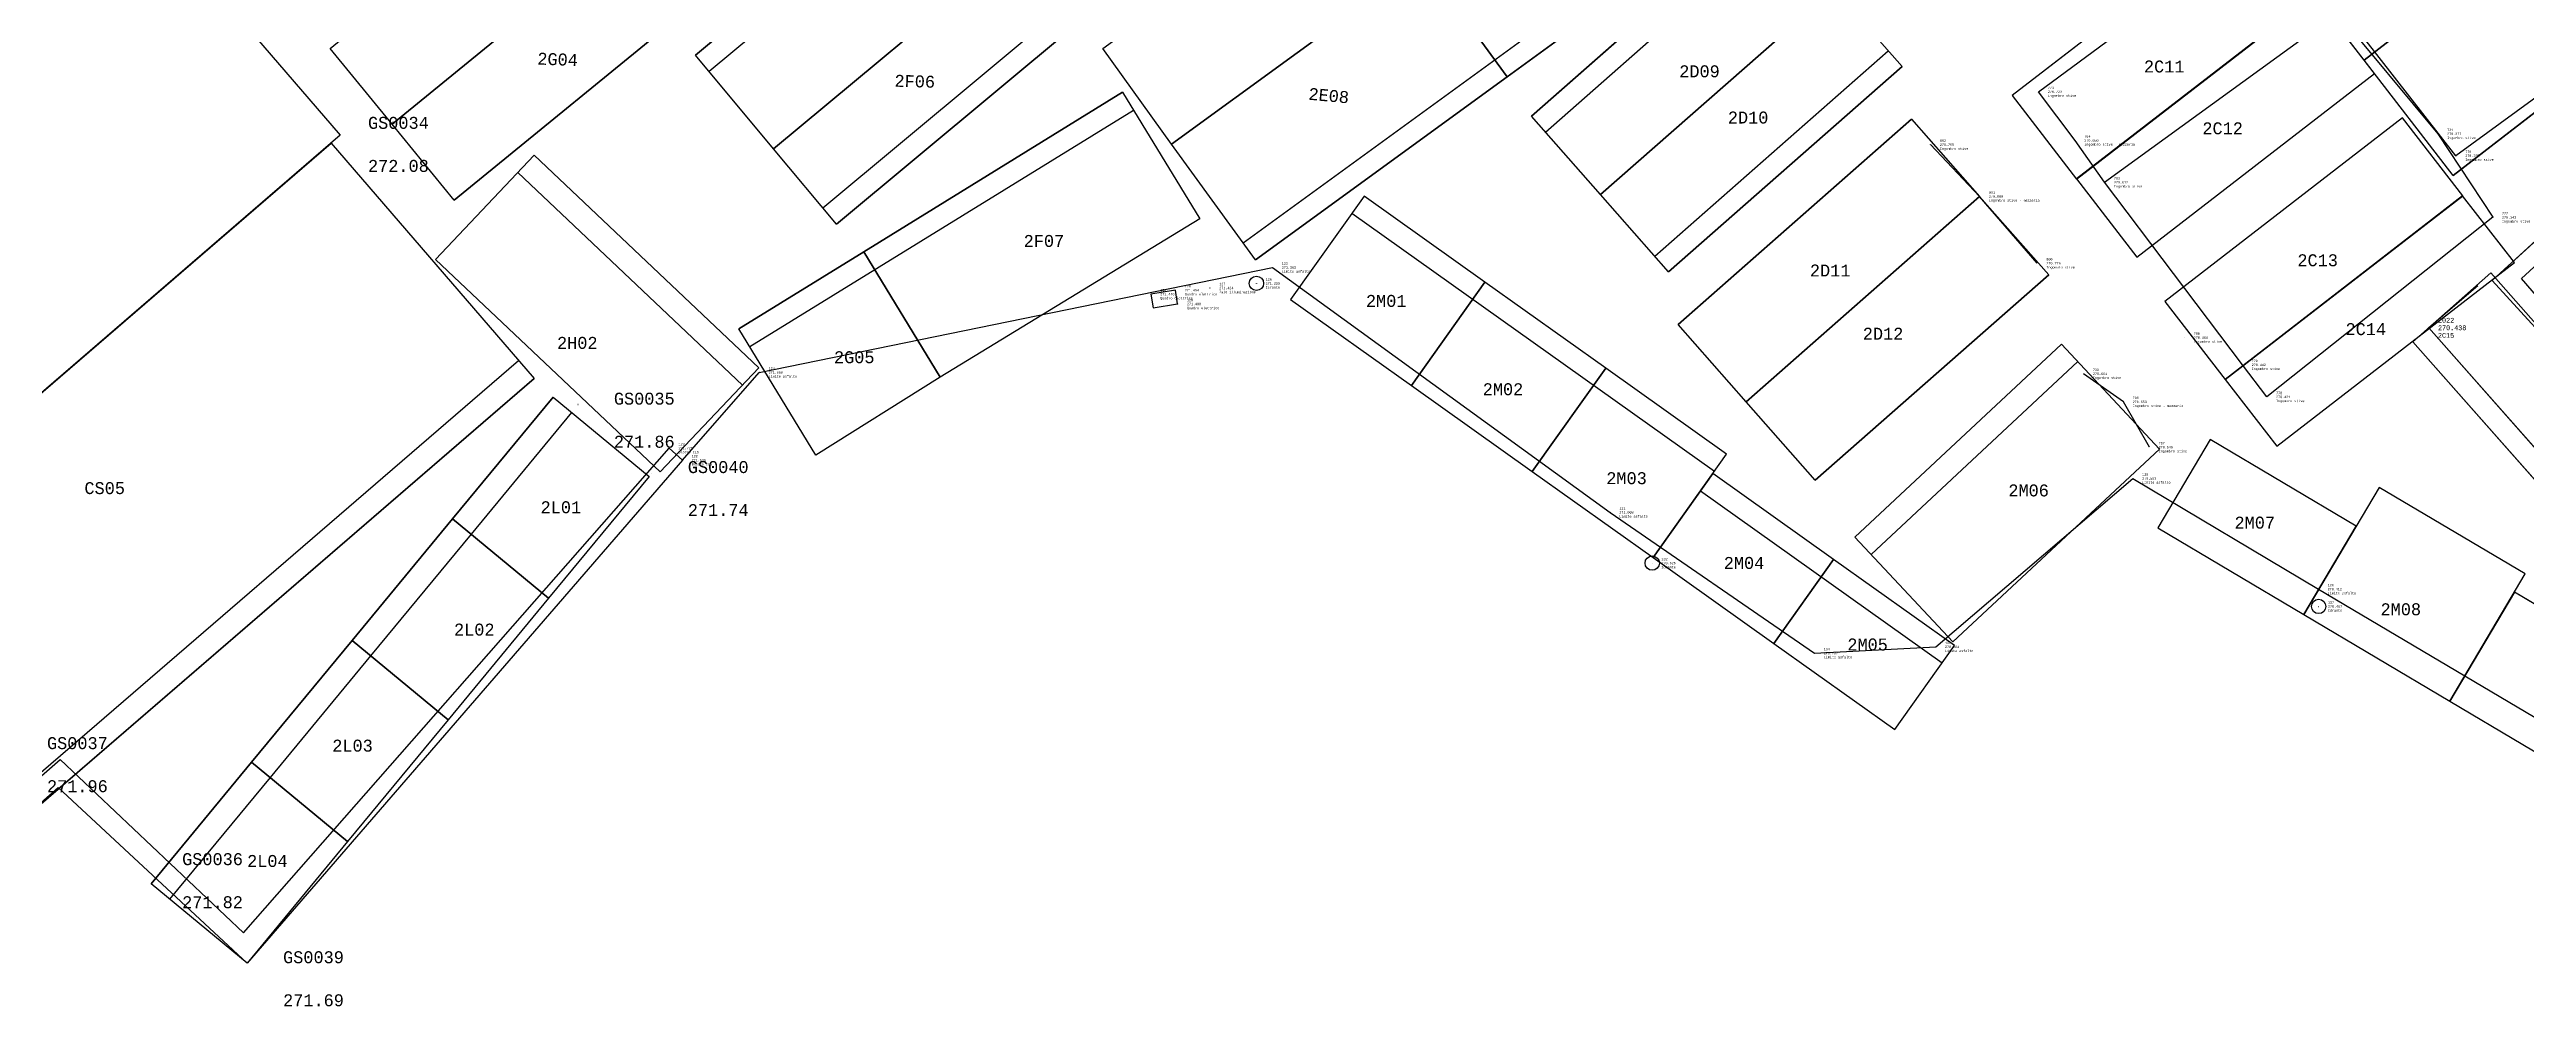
# Model space of a CAD drawing. Extents: x -1 to 923337, y -63322 to 323191.
# Drawn here: x 194942 to 298496, y 21155 to 61157 of the extents above; entities that cross this region are included whole.
import ezdxf
from ezdxf.enums import TextEntityAlignment as Align

# ---------------------------------------------------------------- set-up
doc = ezdxf.new("R2010")
doc.units = 0
doc.header["$PDMODE"] = 35
doc.header["$PDSIZE"] = 1
doc.linetypes.add('Solid', pattern=[0])
for name, color, linetype, lineweight in [('aree gps 3', 84, 'Continuous', 30), ('NUOVE STIVE DIC2023', 3, 'Solid', 30), ('NUOVE STIVE TRACCIATURA', 150, 'Continuous', 30), ('PUNTI RILIEVO 12_02_24', 102, 'Solid', 30), ('WF ingombro stive 2', 1, 'Continuous', 30), ('WF lato di accesso', 40, 'Continuous', 30), ('WF piazzole', 6, 'Continuous', 30), ('WF SCHIZZI', 30, 'Solid', 30), ('WF tracciatura', 30, 'Continuous', 30)]:
    doc.layers.add(name, color=color, linetype=linetype, lineweight=lineweight)
for name, color, linetype in [('pntdesc', 1, 'Continuous'), ('pntelev', 2, 'Continuous'), ('pntno', 3, 'Continuous'), ('RILIEVO VECCHIO 1', 8, 'Continuous'), ('WF nome aree GPS', 7, 'Continuous'), ('WF_lato_di_accesso', 40, 'Continuous')]:
    doc.layers.add(name, color=color, linetype=linetype)
doc.styles.get("Standard").update_dxf_attribs({"font": 'consola.ttf', "height": 500})

# ---------------------------------------------------------------- blocks, each defined once
blk = doc.blocks.new('rilievo 2')
at = {"color": 8, "elevation": 339}
blk.add_lwpolyline([(255582, -534476), (256223, -533880), (260909, -539585), (259715, -540634), (265701, -548651), (265141, -549221), (270987, -555760), (278219, -563280), (283547, -558633), (291208, -565884), (309012, -545620), (309560, -546125), (291364, -567155), (283459, -559809), (278238, -564415), (270433, -556296)], dxfattribs=at)
at = {"color": 8}
for points in [[(309560, -546125, -352), (312778, -542459, -391), (334234, -538070, -628), (348344, -548307, -983), (356892, -554192, -1195), (361959, -553931, -1407), (370204, -546889, -1399), (377957, -551519, -1580), (396391, -562427, -1455)], [(369021, -534509, -1379), (367784, -532759, -1341), (366259, -530723, -1268), (375870, -523623, -1385), (378758, -527440, -1541)], [(366199, -537895, -1215), (363795, -535098, -1111), (361746, -532936, -1227)], [(370892, -545583, -1446), (369804, -543690, -1339), (368142, -542515, -1331)]]:
    blk.add_polyline3d(points, dxfattribs=at)
for points in [[(387951, -519659, -1616), (393272, -526405, -1688), (383711, -533397, -1597), (378575, -526813, -1499)], [(378758, -527440, -1541), (382954, -532487, -1614), (385245, -535974, -1648), (375801, -543483, -1571), (374780, -542142, -1549), (369021, -534509, -1379)], [(386452, -538535, -1704), (395327, -530373, -1769), (398253, -533590, -1788), (401162, -536895, -1750), (392346, -545189, -1588), (389292, -541824, -1156)], [(330177, -539023, -538), (329152, -539187, -552), (329241, -539762, -598), (330267, -539597, -584)]]:
    blk.add_polyline3d(points, close=True, dxfattribs=at)
at = {"color": 1}
for centre in [(333561, -538734, -732), (350106, -550428, -1365), (377969, -552242, -1525)]:
    blk.add_circle(centre, 300, dxfattribs=at)
at = {"color": 8}
for p in [(366259, -530723, -1268), (361746, -532936, -1227), (367784, -532759, -1341), (382954, -532487, -1614), (383711, -533397, -1597), (363795, -535098, -1111), (369021, -534509, -1379), (385245, -535974, -1648), (334234, -538070, -628), (366199, -537895, -1215), (329152, -539187, -552), (330177, -539023, -538), (331617, -538929, -568), (333561, -538734, -732), (386452, -538535, -1704), (330267, -539597, -584), (372357, -541003, -1538), (312778, -542459, -391), (368142, -542515, -1331), (374780, -542142, -1549), (375801, -543483, -1571), (369804, -543690, -1339), (309012, -545620, -266), (370892, -545583, -1446), (309560, -546125, -352), (370204, -546889, -1399), (348344, -548307, -983), (350106, -550428, -1365), (377957, -551519, -1580), (377969, -552242, -1525), (361959, -553931, -1407), (356892, -554192, -1195)]:
    blk.add_point(p, dxfattribs=at)
for s, p in [('270.723', (366648, -530723, -1268)), ('771', (366648, -530557, -1268)), ('Ingombro stive', (366648, -530890, -1268)), ('802', (362135, -532769, -1227)), ('270.765', (362135, -532936, -1227)), ('Ingombro stive', (362135, -533103, -1227)), ('270.650', (368173, -532759, -1341)), ('784', (368173, -532592, -1341)), ('Ingombro stive - mezzeria', (368173, -532926, -1341)), ('270.377', (383343, -532487, -1614)), ('781', (383343, -532320, -1614)), ('Ingombro stive', (383343, -532654, -1614)), ('776', (384100, -533230, -1597)), ('783', (369410, -534343, -1379)), ('270.395', (384100, -533397, -1597)), ('Ingombro stive', (384100, -533564, -1597)), ('801', (364184, -534932, -1111)), ('270.880', (364184, -535098, -1111)), ('Ingombro stive - mezzeria', (364184, -535265, -1111)), ('270.612', (369410, -534509, -1379)), ('Ingombro stive', (369410, -534676, -1379)), ('270.343', (385634, -535974, -1648)), ('777', (385634, -535807, -1648)), ('Ingombro stive', (385634, -536141, -1648)), ('125', (334623, -537904, -628)), ('271.363', (334623, -538070, -628)), ('Limite asfalto', (334623, -538237, -628)), ('800', (366588, -537729, -1215)), ('270.776', (366588, -537895, -1215)), ('Ingombro stive', (366588, -538062, -1215)), ('Quadro elettrico', (329541, -539354, -552)), ('271.440', (329541, -539187, -552)), ('130', (329541, -539020, -552)), ('Quadro elettrico', (330566, -539189, -538)), ('128', (330566, -538856, -538)), ('271.454', (330566, -539023, -538)), ('129', (330656, -539430, -584)), ('127', (332006, -538762, -568)), ('271.424', (332006, -538929, -568)), ('Palo illuminazione', (332006, -539095, -568)), ('126', (333950, -538568, -732)), ('271.259', (333950, -538734, -732)), ('Idrante', (333950, -538901, -732)), ('Quadro elettrico', (330656, -539764, -584)), ('271.408', (330656, -539597, -584)), ('270.454', (372746, -541003, -1538)), ('780', (372746, -540836, -1538)), ('Ingombro stive', (372746, -541170, -1538)), ('271.600', (313167, -542459, -391)), ('124', (313167, -542292, -391)), ('Limite asfalto', (313167, -542625, -391)), ('270.661', (368531, -542515, -1331)), ('799', (368531, -542349, -1331)), ('270.442', (375169, -542142, -1549)), ('779', (375169, -541975, -1549)), ('Ingombro stive', (375169, -542309, -1549)), ('Ingombro stive', (368531, -542682, -1331)), ('270.653', (370193, -543690, -1339)), ('798', (370193, -543523, -1339)), ('270.421', (376190, -543483, -1571)), ('778', (376190, -543317, -1571)), ('Ingombro stive', (376190, -543650, -1571)), ('Ingombro stive - mezzeria', (370193, -543856, -1339)), ('123', (309401, -545454, -266)), ('271.725', (309401, -545620, -266)), ('270.545', (371281, -545583, -1446)), ('797', (371281, -545416, -1446)), ('Ingombro stive', (371281, -545749, -1446)), ('Blocco CLS', (309401, -545787, -266)), ('122', (309949, -545958, -352)), ('271.639', (309949, -546125, -352)), ('Blocco CLS', (309949, -546292, -352)), ('135', (370593, -546723, -1399)), ('270.593', (370593, -546889, -1399)), ('Limite asfalto', (370593, -547056, -1399)), ('131', (348733, -548141, -983)), ('271.008', (348733, -548307, -983)), ('Limite asfalto', (348733, -548474, -983)), ('132', (350495, -550261, -1365)), ('270.626', (350495, -550428, -1365)), ('Idrante', (350495, -550595, -1365)), ('136', (378346, -551353, -1580)), ('270.412', (378346, -551519, -1580)), ('Limite asfalto', (378346, -551686, -1580)), ('137', (378358, -552075, -1525)), ('270.467', (378358, -552242, -1525)), ('Idrante', (378358, -552408, -1525)), ('134', (357281, -554026, -1195)), ('133', (362348, -553765, -1407)), ('270.584', (362348, -553931, -1407)), ('270.797', (357281, -554192, -1195)), ('Limite asfalto', (357281, -554359, -1195)), ('Limite asfalto', (362348, -554098, -1407))]:
    blk.add_text(s, height=100, dxfattribs=at).set_placement(p, align=Align.MIDDLE_LEFT)
blk = doc.blocks.new('schizzo stive nuovo rilievo')
blk.add_point((-92547, 29564, 374))
at = {"layer": 'NUOVE STIVE DIC2023', "lineweight": -3, "elevation": 374}
blk.add_lwpolyline([(-90497, 31324), (-92547, 29564), (-84190, 20104), (-82841, 21453)], dxfattribs=at)
at = {"layer": 'NUOVE STIVE TRACCIATURA', "elevation": 245}
blk.add_lwpolyline([(-89951, 31858), (-81594, 22397), (-84850, 19521), (-93207, 28982)], close=True, dxfattribs=at)
at = {"layer": 'WF tracciatura'}
blk.add_line((-92547, 29564, 245), (-84190, 20104, 245), dxfattribs=at)
at = {"layer": 'WF_lato_di_accesso'}
blk.add_line((-93207, 28982, 245), (-84850, 19521, 245), dxfattribs=at)
at = {"layer": 'pntdesc'}
blk.add_text('2C15', height=200, dxfattribs=at).set_placement((-92158, 29247, 374), align=Align.MIDDLE_LEFT)
at = {"layer": 'pntelev'}
blk.add_text('270.438', height=200, dxfattribs=at).set_placement((-92158, 29564, 374), align=Align.MIDDLE_LEFT)
at = {"layer": 'pntno'}
blk.add_text('2022', height=200, dxfattribs=at).set_placement((-92158, 29880, 374), align=Align.MIDDLE_LEFT)
blk = doc.blocks.new('punti rilievo 29-02-24')
at = {"layer": 'PUNTI RILIEVO 12_02_24'}
for p in [(612829.46, 4885808.53, 272.33), (612839.74, 4885797, 272.33), (612842.83, 4885794.14, 272.33), (612821.69, 4885777.75, 272.33), (612825.91, 4885773.65, 272.33)]:
    blk.add_point(p, dxfattribs=at)
at = {"layer": 'PUNTI RILIEVO 12_02_24', "color": 7}
for s, p in [('GS0034', (612830.96, 4885808.53, 272.33)), ('272.08', (612830.96, 4885806.73, 272.33)), ('GS0035', (612841.24, 4885797, 272.33)), ('271.86', (612841.24, 4885795.2, 272.33)), ('GS0040', (612844.33, 4885794.14, 272.33)), ('271.74', (612844.33, 4885792.34, 272.33)), ('GS0037', (612817.54, 4885782.6, 272.33)), ('271.96', (612817.54, 4885780.8, 272.33)), ('GS0036', (612823.19, 4885777.75, 272.33)), ('271.82', (612823.19, 4885775.95, 272.33)), ('GS0039', (612827.41, 4885773.65, 272.33)), ('271.69', (612827.41, 4885771.85, 272.33))]:
    blk.add_text(s, height=0.5, dxfattribs=at).set_placement(p)

msp = doc.modelspace()

# ---------------------------------------------------------------- linework, layer by layer
at = {"layer": 'aree gps 3', "color": 116, "true_color": 0x136734, "elevation": 339.4}
for points in [[(211794, 41538.9), (215995.7, 46626), (220009.3, 43310.9), (215807.6, 38223.8)], [(207592.3, 36451.9), (211794, 41538.9), (215807.6, 38223.8), (211606, 33136.8)], [(203390.6, 31364.9), (207592.3, 36451.9), (211606, 33136.8), (207404.3, 28049.8)], [(199189, 26277.8), (203390.6, 31364.9), (207404.3, 28049.8), (203202.6, 22962.7)]]:
    msp.add_lwpolyline(points, close=True, dxfattribs=at)
at = {"layer": 'WF ingombro stive 2'}
for points, elevation in [([(262870.8, 72503.2), (266389.4, 67666.8), (255877, 60018.9), (252358.4, 64855.4)], -565.8), ([(298267.3, 73494.5), (301996.3, 68667), (291708.2, 60720), (287979.2, 65547.5)], 2036.6), ([(216740.2, 69432.5), (219334.4, 66257.6), (209267.6, 58032), (206673.4, 61206.9)], -116.1), ([(231942, 69246.5), (235205.5, 65327.4), (225215.6, 57008.7), (221952.1, 60927.8)], -767.6), ([(249482.2, 68847.1), (252358.4, 64855.4), (241846, 57207.5), (238977.8, 61205)], -565.8), ([(301996.3, 68667), (305723.1, 63842.3), (295435, 55895.3), (291708.2, 60720)], 2036.6), ([(266658.6, 66961.2), (269546, 63681.1), (259788.1, 55091.4), (256900.6, 58371.5)], -1147.2), ([(279688.1, 55743.3), (289624, 63418.2), (286930.7, 66904.9), (276994.9, 59230)], 2033.3), ([(219334.4, 66257.6), (221928.6, 63082.7), (211861.9, 54857.1), (209267.6, 58032)], -116.1), ([(235205.5, 65327.4), (237829.1, 62176.7), (227839.2, 53858), (225215.6, 57008.7)], -767.6), ([(252358.4, 64855.4), (255877, 60018.9), (245364.6, 52371.1), (241846, 57207.5)], -565.8), ([(269546, 63681.1), (272391.4, 60448.6), (262633.5, 51858.9), (259788.1, 55091.4)], -1147.2), ([(282206.5, 52483), (292142.4, 60157.9), (289619.5, 63424), (279683.6, 55749.1)], 2036.6), ([(306647.3, 60284.2), (310091.8, 56527.9), (300510.3, 47741.9), (297065.8, 51498.2)], -1788.4), ([(272788.4, 58251.5), (275633.8, 55019), (265875.9, 46429.4), (263030.5, 49661.8)], -1111.2), ([(285897.4, 47361.3), (295833.2, 55036.2), (293310.3, 58302.3), (283374.5, 50627.4)], 2029.9), ([(215203.9, 56742.2), (224598.9, 47858.6), (220476.6, 43499), (211081.6, 52382.6)], 302), ([(251878.3, 47115.8), (254951.1, 51434.1), (249898.9, 55029), (246826.2, 50710.6)], 2033.3), ([(275633.8, 55019), (278521.3, 51738.9), (268763.4, 43149.2), (265875.9, 46429.4)], -1111.2), ([(288065.4, 44577.6), (298001.3, 52252.5), (295828.7, 55042), (285892.8, 47367.1)], 2033.3), ([(256930.5, 43520.9), (260003.2, 47839.3), (254951.1, 51434.1), (251878.3, 47115.8)], 2033.3), ([(270414.1, 40779.7), (279056.1, 48842.3), (283149.1, 44455.2), (274507.1, 36392.5)], -1192.3), ([(261982.6, 39926.1), (265055.3, 44244.5), (260003.2, 47839.3), (256930.5, 43520.9)], 2033.3), ([(289183.2, 37539.8), (291377.1, 41238), (285272, 44859.8), (283078.1, 41161.6)], 2033.3), ([(267034.7, 36331.3), (269527.7, 39834.9), (264475.6, 43429.7), (261982.6, 39926.1)], 2033.3), ([(295288.2, 33918), (298441.8, 39233.9), (292336.7, 42855.7), (289183.2, 37539.8)], 2033.3), ([(272086.8, 32736.5), (274579.8, 36240), (269527.7, 39834.9), (267034.7, 36331.3)], 2033.3), ([(301393.3, 30296.3), (304097.5, 34854.5), (297992.4, 38476.3), (295288.2, 33918)], 2033.3)]:
    msp.add_lwpolyline(points, close=True, dxfattribs=dict(at, elevation=elevation))
for points in [[(228981.9, 52707), (239801.5, 59372.7), (243030.8, 54080.1), (232182.7, 47461.1)], [(223755.6, 49487.2), (228981.9, 52707), (232182.7, 47461.1), (226984.9, 44194.6)]]:
    msp.add_lwpolyline(points, close=True, dxfattribs=at)
at = {"layer": 'WF lato di accesso'}
for p, q in [((231942, 69246.5, -767.6), (221952.1, 60927.8, -767.6)), ((255877, 60018.9, -565.8), (266389.4, 67666.8, -565.8)), ((266658.6, 66961.2, -1147.2), (256900.6, 58371.5, -1147.2)), ((286930.7, 66904.9, 2033.3), (276994.9, 59230, 2033.3)), ((295435, 55895.3, 2036.6), (305723.1, 63842.3, 2036.6)), ((211861.9, 54857.1, -116.1), (221928.6, 63082.7, -116.1)), ((227839.2, 53858, -767.6), (237829.1, 62176.7, -767.6)), ((262633.5, 51858.9, -1147.2), (272391.4, 60448.6, -1147.2)), ((282206.5, 52483, 2036.6), (292142.4, 60157.9, 2036.6)), ((306647.3, 60284.2, -1788.4), (297065.8, 51498.2, -1788.4)), ((239801.5, 59372.7), (228981.9, 52707)), ((245364.6, 52371.1, -565.8), (255877, 60018.9, -565.8)), ((272788.4, 58251.5, -1111.2), (263030.5, 49661.8, -1111.2)), ((293310.3, 58302.3, 2029.9), (283374.5, 50627.4, 2029.9)), ((224598.9, 47858.6, 302), (215203.9, 56742.2, 302)), ((254951.1, 51434.1, 2033.3), (249898.9, 55029, 2033.3)), ((228981.9, 52707), (223755.6, 49487.2)), ((288065.4, 44577.6, 2033.3), (298001.3, 52252.5, 2033.3)), ((260003.2, 47839.3, 2033.3), (254951.1, 51434.1, 2033.3)), ((268763.4, 43149.2, -1111.2), (278521.3, 51738.9, -1111.2)), ((279056.1, 48842.3, -1192.3), (270414.1, 40779.7, -1192.3)), ((265055.3, 44244.5, 2033.3), (260003.2, 47839.3, 2033.3)), ((189902.9, 25587.9, 339.4), (215204.8, 47404.2, 339.4)), ((215995.7, 46626, 339.4), (211794, 41538.9, 339.4)), ((291377.1, 41238, 2033.3), (285272, 44859.8, 2033.3)), ((269527.7, 39834.9, 2033.3), (264475.6, 43429.7, 2033.3)), ((298441.8, 39233.9, 2033.3), (292336.7, 42855.7, 2033.3)), ((211794, 41538.9, 339.4), (207592.3, 36451.9, 339.4)), ((274579.8, 36240, 2033.3), (269527.7, 39834.9, 2033.3)), ((304097.5, 34854.5, 2033.3), (297992.4, 38476.3, 2033.3)), ((207592.3, 36451.9, 339.4), (203390.6, 31364.9, 339.4)), ((203390.6, 31364.9, 339.4), (199189, 26277.8, 339.4))]:
    msp.add_line(p, q, dxfattribs=at)
at = {"layer": 'WF piazzole', "elevation": 339.4}
for points in [[(168557.3, 50343.8), (194237.9, 72486.7), (207095.4, 57575), (181414.8, 35432.1)], [(181414.8, 35432.1), (206716.7, 57248.5), (215204.8, 47404.2), (189902.9, 25587.9)]]:
    msp.add_lwpolyline(points, close=True, dxfattribs=at)
at = {"layer": 'WF tracciatura'}
for p, q in [((222515.7, 60250.9, -767.6), (232505.7, 68569.6, -767.6)), ((244846.3, 53083.4, -565.8), (265871.1, 68379.1, -565.8)), ((257482.7, 57710.3, -1147.2), (267240.6, 66300, -1147.2)), ((227275.5, 54534.9, -767.6), (237265.4, 62853.7, -767.6)), ((262051.5, 52520.2, -1147.2), (271809.4, 61109.8, -1147.2)), ((224217.6, 48737.2), (240263.5, 58622.7)), ((223911.9, 47132, 302), (214516.8, 56015.6, 302)), ((249388.2, 54311.2, 2033.3), (264544.6, 43526.7, 2033.3)), ((189249.9, 26345.2, 339.4), (214551.8, 48161.6, 339.4)), ((271096.2, 40048.5, -1192.3), (279738.3, 48111.1, -1192.3)), ((216766.7, 45989.2, 339.4), (212565, 40902.1, 339.4)), ((263964.8, 42712, 2033.3), (274069.1, 35522.3, 2033.3)), ((212565, 40902.1, 339.4), (208363.3, 35815.1, 339.4)), ((208363.3, 35815.1, 339.4), (204161.7, 30728, 339.4)), ((204161.7, 30728, 339.4), (199960, 25641, 339.4))]:
    msp.add_line(p, q, dxfattribs=at)

# ---------------------------------------------------------------- block references
at = {"layer": 'NUOVE STIVE TRACCIATURA', "color": 146, "true_color": 0x105689}
msp.add_blockref('schizzo stive nuovo rilievo', (386954.7, 19960.5, -2308.8), dxfattribs=at)
at = {"layer": 'RILIEVO VECCHIO 1', "color": 251}
msp.add_blockref('rilievo 2', (-88161.4, 590117.4), dxfattribs=at)
at = {"layer": 'WF SCHIZZI', "xscale": 1000, "yscale": 1000, "zscale": 1000}
msp.add_blockref('punti rilievo 29-02-24', (-612622703.9, -4885750686.9, -271991.4), dxfattribs=at)

# ---------------------------------------------------------------- texts
at = {"layer": 'WF nome aree GPS'}
for s, rotation, p in [('2G04', 357.895623, (215328.3, 60530.2, -164.8)), ('2F06', 358.427782, (230262.2, 59604.5, -816.4)), ('2E08', 354.679475, (247557.5, 59063, -614.5))]:
    msp.add_text(s, height=500, rotation=rotation, dxfattribs=at).set_placement(p)
for s, p in [('2D09', (263076.2, 59998, -1196)), ('2C11', (282502.7, 60199.2, 1987.8)), ('2D10', (265107.8, 58065.7, 103.6)), ('2C12', (284946.1, 57614.1, 2155.1)), ('2F07', (235667.8, 52904.9, -48.8)), ('2D11', (268537.9, 51670.6, -29.7)), ('2C13', (288918.3, 52099, 1984.5)), ('2M01', (249978, 50399.1, 1420.3)), ('2C14', (290931.9, 49219.2, 1984.5)), ('2H02', (216158.9, 48645.4, -48.8)), ('2D12', (270749.6, 49027.7, -29.7)), ('2G05', (227737.6, 48045.1, -48.8)), ('2M02', (254859.8, 46706.9, 1420.3)), ('2M03', (260025.8, 42989, 1420.3)), ('CS05', (196401.1, 42574)), ('2M06', (276834.1, 42477.1, -1241)), ('2L01', (215471.3, 41773.8)), ('2M07', (286290, 41130.8, 1984.5)), ('2M04', (264937.3, 39445.1, 1420.3)), ('2M08', (292395.1, 37509, 1984.5)), ('2L02', (211852.2, 36659.5)), ('2M05', (270103.2, 36037, 1420.3)), ('2L03', (206762.2, 31808.8)), ('2L04', (203201.8, 26986.3))]:
    msp.add_text(s, height=500, dxfattribs=at).set_placement(p)

doc.saveas('drawing.dxf')
